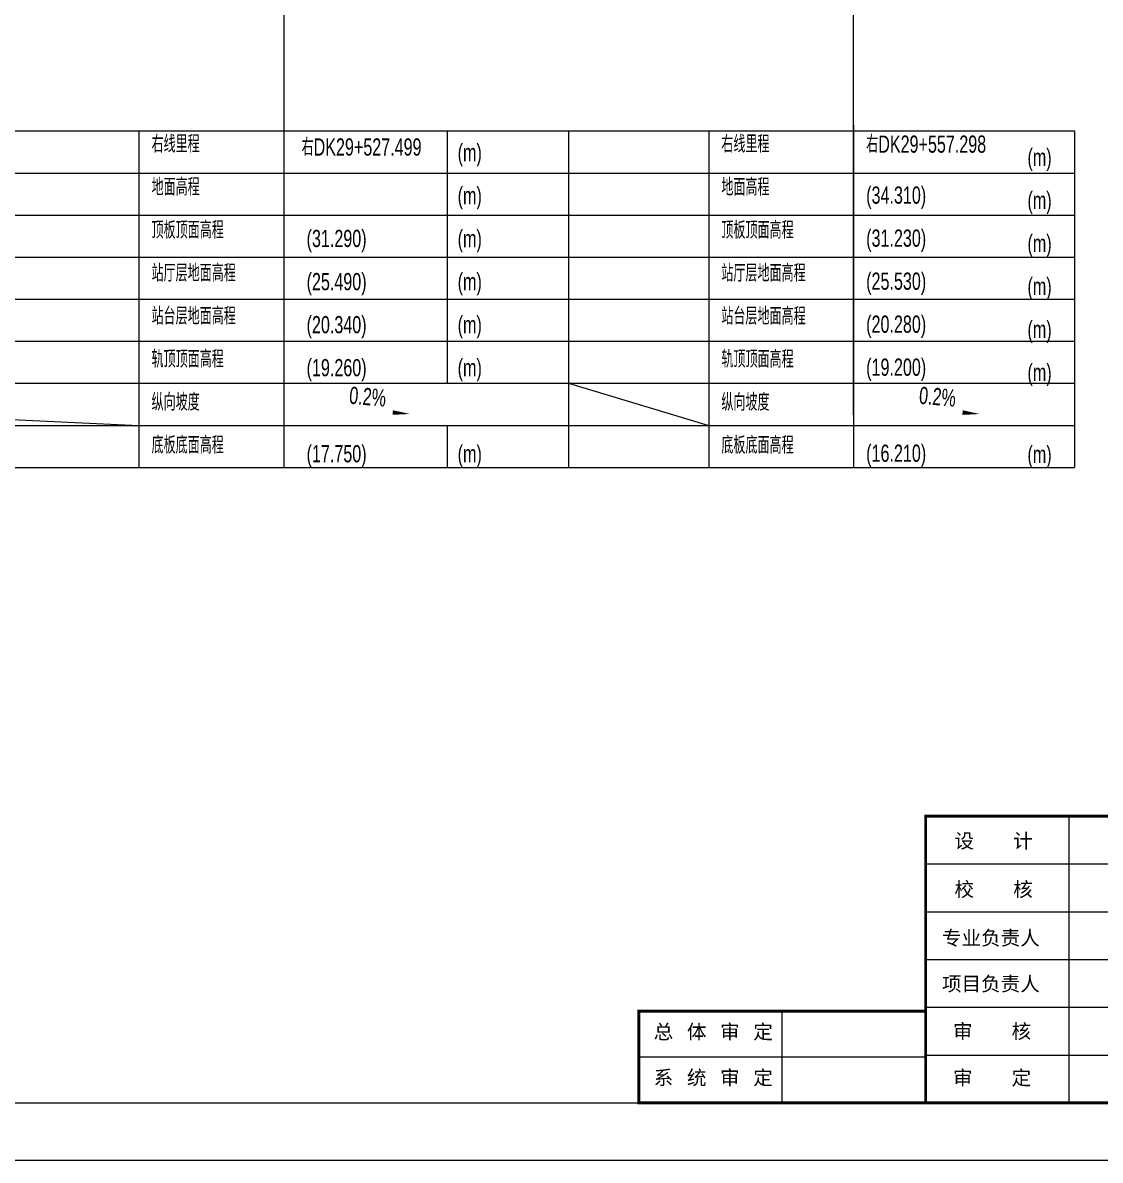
# Model space of a CAD drawing. Extents: x 4 to 13611208, y -605838 to 574722.
# Drawn here: x 13430247 to 13486597, y -419907 to -360409 of the extents above; entities that cross this region are included whole.
import ezdxf

# ---------------------------------------------------------------- set-up
doc = ezdxf.new("R2010")
doc.units = 0
doc.header["$LTSCALE"] = 1000
doc.header["$MEASUREMENT"] = 0
doc.linetypes.add('ACAD_ISO10W100', pattern=[18.5, 12, -3, 0.5, -3])
for name, color, linetype, lineweight in [('1-图框', 7, 'Continuous', 5), ('1-线路', 8, 'ACAD_ISO10W100', 5), ('PUB_TITLE', 8, 'Continuous', 5)]:
    doc.layers.add(name, color=color, linetype=linetype, lineweight=lineweight)
doc.layers.add('PUB_TEXT', color=8, linetype='Continuous')
doc.styles.add('C', font='HZTXT_E', dxfattribs={"width": 0.7, "bigfont": 'HZTXT'})
doc.styles.add('宋体', font='')
doc.styles.get('宋体').set_extended_font_data('SimSun')

# ---------------------------------------------------------------- blocks, each defined once
blk = doc.blocks.new('图签2')
at = {"layer": '1-图框', "color": 7}
for p, q in [((13569854, 337712), (13569854, 352712)), ((13562354, 350212), (13577354, 350212)), ((13562354, 347712), (13577354, 347712)), ((13562354, 345212), (13577354, 345212)), ((13562354, 342712), (13577354, 342712)), ((13554854, 337712), (13554854, 342512)), ((13562354, 340112), (13547354, 340112)), ((13562354, 340212), (13577354, 340212))]:
    blk.add_line(p, q, dxfattribs=at)
at = {"layer": '1-图框', "color": 7, "const_width": 150}
for points in [[(13562354, 352712), (13562354, 337712)], [(13562354, 337712), (13547354, 337712), (13547354, 342512), (13562354, 342512), (13562354, 337712)]]:
    blk.add_lwpolyline(points, dxfattribs=at)
blk.add_lwpolyline([(13562354, 352712), (13616354, 352712), (13616354, 337712), (13562354, 337712)], close=True, dxfattribs=at)
at = {"layer": '1-图框', "color": 7, "style": '宋体'}
for s, p in [('设\u3000\u3000计', (13563862, 351043)), ('校\u3000\u3000核', (13563862, 348506)), ('审    核', (13563783, 341083)), ('审\u3000\u3000定', (13563783, 338651))]:
    blk.add_text(s, height=750, dxfattribs=at).set_placement(p)
at = {"layer": '1-图框', "color": 7, "style": '宋体', "width": 1}
for s, p in [('专业负责人', (13563210, 345964)), ('项目负责人', (13563210, 343564))]:
    blk.add_text(s, height=750, dxfattribs=at).set_placement(p)
at = {"layer": '1-图框', "color": 7, "char_height": 750, "width": 7500, "attachment_point": 5, "style": '宋体'}
for s, insert in [('{\\T0.8;总  体  审  定}', (13551173, 341391)), ('{\\T0.8;系  统  审  定}', (13551173, 338991))]:
    blk.add_mtext(s, dxfattribs=dict(at, insert=insert))

msp = doc.modelspace()

# ---------------------------------------------------------------- linework, layer by layer
at = {"layer": '1-线路', "linetype": 'ByBlock', "ltscale": 0.1}
for p, q in [((13443897.4, -312703.5), (13443897.4, -380917.1)), ((13473697.4, -380917.1), (13473697.4, -312703.5)), ((13443897.2, -365766.9), (13443897.2, -383669)), ((13473696.9, -365768), (13473696.9, -383669)), ((13115697.4, -366069), (13485246.9, -366069)), ((13436322.8, -366069), (13436323.1, -383669)), ((13452447.2, -366069), (13452447.2, -379269)), ((13458791.5, -366069), (13458791.5, -383669)), ((13466122.5, -366069), (13466122.8, -383669)), ((13485246.9, -366069), (13485246.9, -383669)), ((13115697.4, -368269), (13485246.9, -368269)), ((13115697.4, -370469), (13485246.9, -370469)), ((13115697.5, -372669), (13485246.9, -372669)), ((13115697.5, -374869), (13485246.9, -374869)), ((13115697.5, -377069), (13485246.9, -377069)), ((13115697.6, -379269), (13485246.9, -379269)), ((13388791.5, -379269), (13436323, -381469)), ((13458791.5, -379269), (13466122.7, -381469)), ((13115697.6, -381469), (13485246.9, -381469)), ((13452447.2, -381469), (13452447.2, -383669)), ((13115697.7, -383669), (13485246.9, -383669))]:
    msp.add_line(p, q, dxfattribs=at)
for points in [[(13445576.2, -380459.9, 0, 0, 0), (13450493.2, -380871.6, 0, 240, 0), (13449596.4, -380796.5, 0, 0, 0)], [(13475375.9, -380462.7, 0, 0, 0), (13480292.9, -380874.5, 0, 240, 0), (13479396.1, -380799.4, 0, 0, 0)]]:
    msp.add_lwpolyline(points, format="xyseb", dxfattribs=at)
at = {"layer": 'PUB_TITLE'}
for points in [[(13088665.2, -419906.6), (13534465.2, -419906.6), (13534465.2, -293906.6), (13088665.2, -293906.6)], [(13088665.2, -419906.6), (13534465.2, -419906.6), (13534465.2, -293906.6), (13088665.2, -293906.6)], [(13096165.2, -416906.6), (13531465.2, -416906.6), (13531465.2, -296906.6), (13096165.2, -296906.6)]]:
    msp.add_lwpolyline(points, close=True, dxfattribs=at)

# ---------------------------------------------------------------- block references
at = {"layer": '1-图框'}
msp.add_blockref('图签2', (-84888.8, -754618.6), dxfattribs=at)

# ---------------------------------------------------------------- texts
at = {"layer": '1-线路', "linetype": 'ByBlock', "style": 'C', "width": 0.7}
for s, p in [('右线里程', (13436982.6, -367200.1)), ('右', (13444827.9, -367357)), ('DK29+527.499', (13445457.9, -367357)), ('右线里程', (13466782.3, -367204.1)), ('右', (13474356.8, -367206.9)), ('DK29+557.298', (13474986.8, -367206.9)), ('(m)', (13452992.4, -367651)), ('(m)', (13482792.1, -367896.9)), ('地面高程', (13436982.6, -369450.1)), ('地面高程', (13466782.3, -369454.1)), ('(m)', (13452992.4, -369901)), ('(34.310)', (13474356.8, -369873.9)), ('(m)', (13482792.1, -370146.9)), ('顶板顶面高程', (13436982.6, -371700.1)), ('(31.290)', (13445091.9, -372140.8)), ('(m)', (13452992.4, -372151)), ('顶板顶面高程', (13466782.3, -371704.1)), ('(31.230)', (13474356.8, -372123.9)), ('(m)', (13482792.1, -372396.9)), ('站厅层地面高程', (13436980.9, -373950.1)), ('站厅层地面高程', (13466780.6, -373954.1)), ('(25.490)', (13445091.9, -374399.7)), ('(m)', (13452992.4, -374401)), ('(25.530)', (13474356.6, -374373.9)), ('(m)', (13482792.1, -374646.9)), ('站台层地面高程', (13436981.1, -376200.1)), ('站台层地面高程', (13466780.8, -376204.1)), ('(20.340)', (13445091.9, -376649.7)), ('(m)', (13452992.4, -376651)), ('(20.280)', (13474356.8, -376623.9)), ('(m)', (13482792.1, -376896.9)), ('轨顶顶面高程', (13436982.6, -378450.1)), ('轨顶顶面高程', (13466782.3, -378454.1)), ('(19.260)', (13445091.9, -378899.7)), ('(m)', (13452992.4, -378901)), ('(19.200)', (13474356.8, -378873.9)), ('(m)', (13482792.1, -379146.9)), ('纵向坡度', (13436982.5, -380700.1)), ('纵向坡度', (13466782.2, -380704.1)), ('底板底面高程', (13436982.6, -382950.1)), ('底板底面高程', (13466782.3, -382954.1)), ('(17.750)', (13445091.9, -383401)), ('(m)', (13452992.4, -383401)), ('(16.210)', (13474356.8, -383373.9)), ('(m)', (13482792.1, -383435.4))]:
    msp.add_text(s, height=900, dxfattribs=at).set_placement(p)
at = {"layer": 'PUB_TEXT', "linetype": 'ByBlock', "style": 'C', "width": 0.7}
for p in [(13447294.9, -380332.9), (13477094.6, -380335.7)]:
    msp.add_text('0.2%%%', height=900, rotation=355.213215, dxfattribs=at).set_placement(p)

doc.saveas('drawing.dxf')
